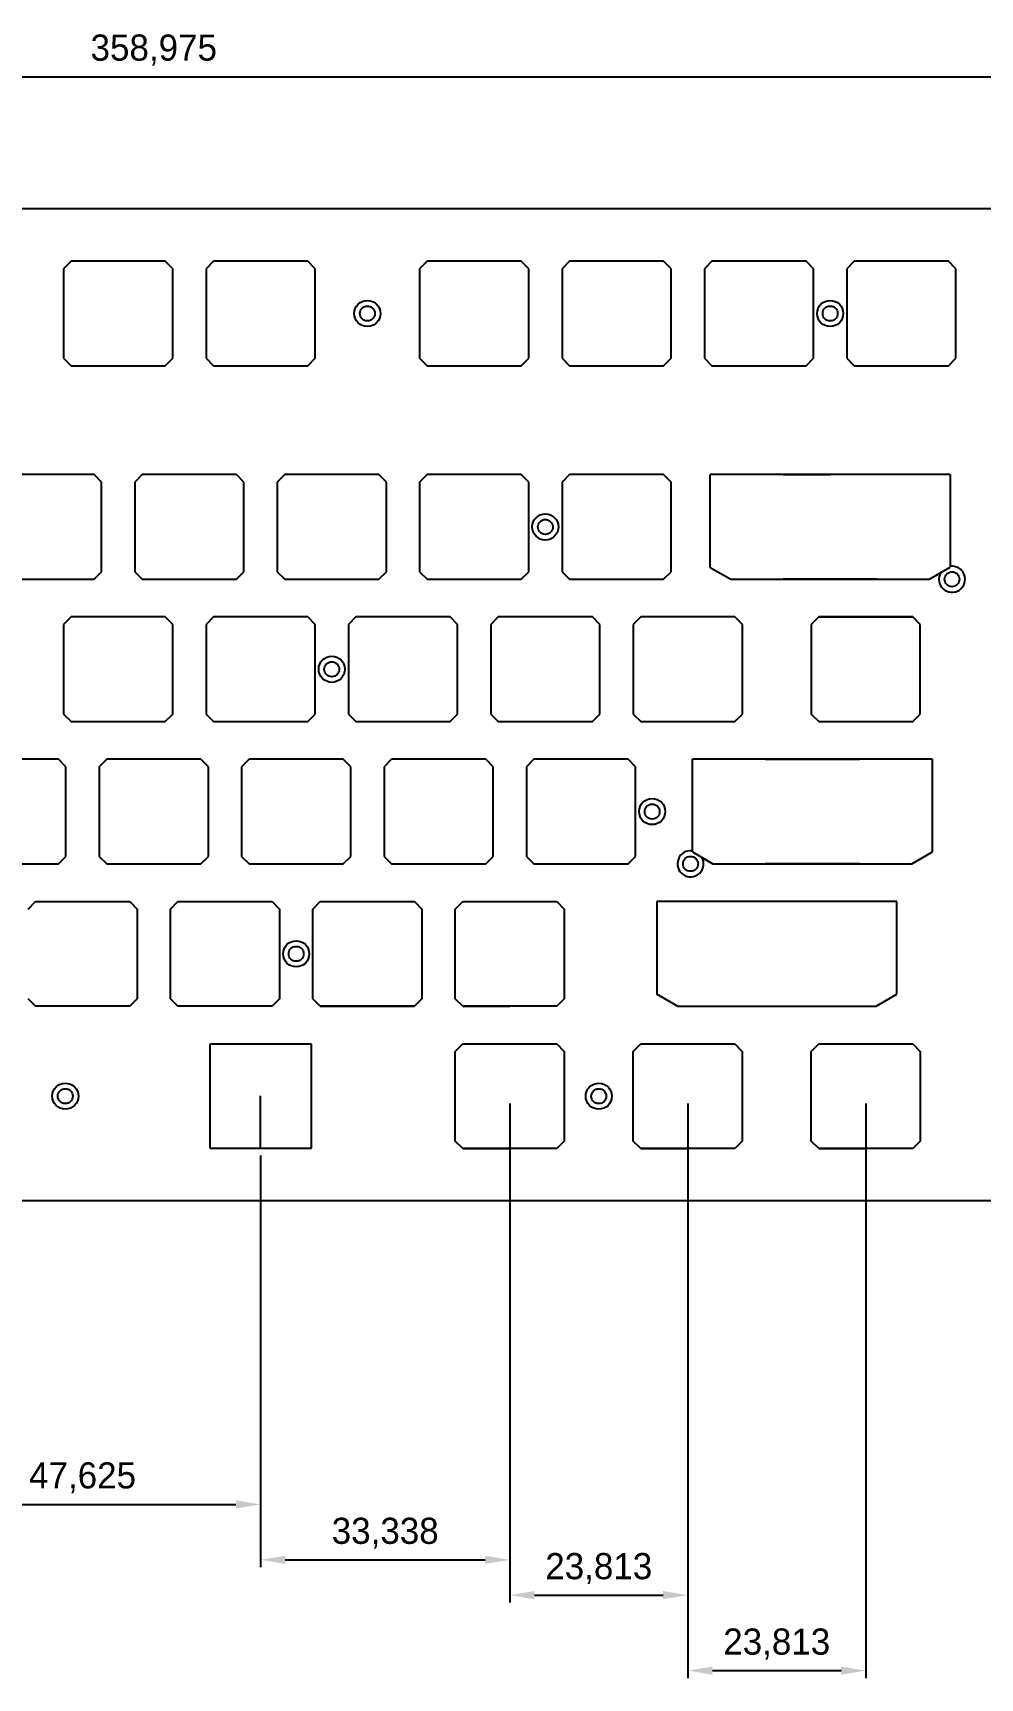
# Model space of a CAD drawing. Header units: millimetres. Extents: x -77 to 404, y -29 to 191.
# Drawn here: x 179.1 to 305.8, y -29.4 to 190.9 of the extents above; entities that cross this region are included whole.
import ezdxf

# ---------------------------------------------------------------- set-up
doc = ezdxf.new("R2010")
doc.units = ezdxf.units.MM
doc.header["$PDSIZE"] = -1
doc.dimstyles.new('ISO-25', dxfattribs={"dimtxt": 2.5, "dimasz": 2.5, "dimexe": 1.25, "dimexo": 0.625, "dimtad": 1, "dimtxsty": 'Standard', "dimcen": 2.5, "dimadec": 0, "dimazin": 0, "dimtfac": 1, "dimtmove": 0, "dimatfit": 3, "dimfxl": 1, "dimarcsym": 0})

# ---------------------------------------------------------------- blocks, each defined once
blk = doc.blocks.new('*D7')
at = {"color": 0, "lineweight": -2, "transparency": 16777216}
for p, q in [((242.87, 47.55), (242.87, -19.25)), ((266.69, 47.55), (266.69, -19.25)), ((246.18, -18.25), (263.39, -18.25))]:
    blk.add_line(p, q, dxfattribs=at)
at = {"color": 0, "transparency": 16777216}
for points in [[(246.18, -17.7), (246.18, -18.8), (242.87, -18.25)], [(263.39, -17.7), (263.39, -18.8), (266.69, -18.25)]]:
    blk.add_solid(points, dxfattribs=at)
at = {"layer": 'Defpoints', "color": 0, "transparency": 16777216}
for p in [(242.87, 48.55), (266.69, 48.55), (266.69, -18.25)]:
    blk.add_point(p, dxfattribs=at)
at = {"color": 0, "transparency": 16777216, "insert": (254.78, -14.69), "char_height": 3.5, "attachment_point": 5}
blk.add_mtext('23,813', dxfattribs=at)
blk = doc.blocks.new('*D8')
at = {"color": 0, "lineweight": -2, "transparency": 16777216}
for p, q in [((266.69, 47.55), (266.69, -29.35)), ((290.5, 47.55), (290.5, -29.35)), ((269.99, -28.35), (287.2, -28.35))]:
    blk.add_line(p, q, dxfattribs=at)
at = {"color": 0, "transparency": 16777216}
for points in [[(269.99, -27.8), (269.99, -28.9), (266.69, -28.35)], [(287.2, -27.8), (287.2, -28.9), (290.5, -28.35)]]:
    blk.add_solid(points, dxfattribs=at)
at = {"layer": 'Defpoints', "color": 0, "transparency": 16777216}
for p in [(266.69, 48.55), (290.5, 48.55), (290.5, -28.35)]:
    blk.add_point(p, dxfattribs=at)
at = {"color": 0, "transparency": 16777216, "insert": (278.59, -24.79), "char_height": 3.5, "attachment_point": 5}
blk.add_mtext('23,813', dxfattribs=at)
blk = doc.blocks.new('*D10')
at = {"color": 0, "lineweight": -2, "transparency": 16777216}
for p, q in [((15.76, 168.32), (15.76, 186.02)), ((19.06, 185.02), (371.44, 185.02)), ((374.74, 168.32), (374.74, 186.02))]:
    blk.add_line(p, q, dxfattribs=at)
at = {"color": 0, "transparency": 16777216}
for points in [[(19.06, 185.57), (19.06, 184.47), (15.76, 185.02)], [(371.44, 185.57), (371.44, 184.47), (374.74, 185.02)]]:
    blk.add_solid(points, dxfattribs=at)
at = {"layer": 'Defpoints', "color": 0, "transparency": 16777216}
for p in [(374.74, 185.02), (15.76, 167.32), (374.74, 167.32)]:
    blk.add_point(p, dxfattribs=at)
at = {"color": 0, "transparency": 16777216, "insert": (195.25, 188.59), "char_height": 3.5, "attachment_point": 5}
blk.add_mtext('358,975', dxfattribs=at)
blk = doc.blocks.new('*D21')
at = {"color": 0, "lineweight": -2, "transparency": 16777216}
for p, q in [((161.91, 40.55), (161.91, -7.1)), ((209.54, 40.6), (209.54, -7.1)), ((165.21, -6.1), (206.24, -6.1))]:
    blk.add_line(p, q, dxfattribs=at)
at = {"color": 0, "transparency": 16777216}
for points in [[(165.21, -5.55), (165.21, -6.65), (161.91, -6.1)], [(206.24, -5.55), (206.24, -6.65), (209.54, -6.1)]]:
    blk.add_solid(points, dxfattribs=at)
at = {"layer": 'Defpoints', "color": 0, "transparency": 16777216}
for p in [(161.91, 41.55), (209.54, 41.6), (209.54, -6.1)]:
    blk.add_point(p, dxfattribs=at)
at = {"color": 0, "transparency": 16777216, "insert": (185.72, -2.54), "char_height": 3.5, "attachment_point": 5}
blk.add_mtext('47,625', dxfattribs=at)
blk = doc.blocks.new('*D22')
at = {"color": 0, "lineweight": -2, "transparency": 16777216}
for p, q in [((209.54, 40.6), (209.54, -14.52)), ((242.87, 40.55), (242.87, -14.52)), ((212.84, -13.52), (239.57, -13.52))]:
    blk.add_line(p, q, dxfattribs=at)
at = {"color": 0, "transparency": 16777216}
for points in [[(212.84, -12.97), (212.84, -14.07), (209.54, -13.52)], [(239.57, -12.97), (239.57, -14.07), (242.87, -13.52)]]:
    blk.add_solid(points, dxfattribs=at)
at = {"layer": 'Defpoints', "color": 0, "transparency": 16777216}
for p in [(209.54, 41.6), (242.87, 41.55), (242.87, -13.52)]:
    blk.add_point(p, dxfattribs=at)
at = {"color": 0, "transparency": 16777216, "insert": (226.21, -9.96), "char_height": 3.5, "attachment_point": 5}
blk.add_mtext('33,338', dxfattribs=at)

msp = doc.modelspace()

# ---------------------------------------------------------------- linework, layer by layer
for p, q in [((372.7374, 167.3203), (17.7624, 167.3203)), ((372.7374, 167.3203), (17.7624, 167.3203)), ((372.7374, 167.3203), (17.7624, 167.3203)), ((203.2374, 146.3203), (209.5374, 146.3203)), ((203.2374, 146.3203), (209.5374, 146.3203)), ((231.8124, 146.3203), (238.1124, 146.3203)), ((231.8124, 146.3203), (238.1124, 146.3203)), ((288.9624, 146.3203), (295.2624, 146.3203)), ((288.9624, 146.3203), (295.2624, 146.3203)), ((279.4374, 131.7453), (285.7374, 131.7453)), ((279.4374, 131.7453), (285.7374, 131.7453)), ((279.4374, 131.7453), (285.7374, 131.7453)), ((279.4374, 131.7453), (285.7374, 131.7453)), ((212.7624, 117.7453), (219.0624, 117.7453)), ((212.7624, 117.7453), (219.0624, 117.7453)), ((250.8624, 117.7453), (257.1624, 117.7453)), ((250.8624, 117.7453), (257.1624, 117.7453)), ((292.0374, 117.7512), (279.4374, 117.7512)), ((279.4374, 117.7512), (285.7374, 117.7512)), ((292.0374, 117.7512), (279.4374, 117.7512)), ((279.4374, 117.7512), (285.7374, 117.7512)), ((292.0374, 117.7512), (279.4374, 117.7512)), ((279.4374, 117.7512), (285.7374, 117.7512)), ((292.0374, 117.7512), (279.4374, 117.7512)), ((279.4374, 117.7512), (285.7374, 117.7512)), ((184.1874, 98.6953), (190.4874, 98.6953)), ((184.1874, 98.6953), (190.4874, 98.6953)), ((241.3374, 98.6953), (247.6374, 98.6953)), ((241.3374, 98.6953), (247.6374, 98.6953)), ((260.3874, 98.6953), (266.6874, 98.6953)), ((260.3874, 98.6953), (266.6874, 98.6953)), ((277.0561, 93.6453), (283.3561, 93.6453)), ((277.0561, 93.6453), (283.3561, 93.6453)), ((283.3561, 93.6453), (289.6561, 93.6453)), ((283.3561, 93.6453), (289.6561, 93.6453)), ((246.0999, 79.6453), (252.3999, 79.6453)), ((246.0999, 79.6453), (252.3999, 79.6453)), ((289.6561, 79.6512), (277.0561, 79.6512)), ((277.0561, 79.6512), (283.3561, 79.6512)), ((289.6561, 79.6512), (277.0561, 79.6512)), ((277.0561, 79.6512), (283.3561, 79.6512)), ((178.4278, 73.5983), (179.4249, 74.5953)), ((178.4278, 73.5983), (179.4249, 74.5953)), ((178.4278, 73.5983), (179.4249, 74.5953)), ((179.4249, 74.5953), (192.0249, 74.5953)), ((179.4249, 74.5953), (192.0249, 74.5953)), ((179.4249, 74.5953), (192.0249, 74.5953)), ((192.0249, 74.5953), (193.0219, 73.5983)), ((192.0249, 74.5953), (193.0219, 73.5983)), ((192.0249, 74.5953), (193.0219, 73.5983)), ((193.0219, 73.5983), (193.0219, 61.5983)), ((193.0219, 73.5983), (193.0219, 61.5983)), ((193.0219, 73.5983), (193.0219, 61.5983)), ((197.4778, 73.5983), (198.4749, 74.5953)), ((197.4778, 73.5983), (198.4749, 74.5953)), ((197.4778, 73.5983), (198.4749, 74.5953)), ((197.4778, 61.5983), (197.4778, 73.5983)), ((197.4778, 61.5983), (197.4778, 73.5983)), ((197.4778, 61.5983), (197.4778, 73.5983)), ((198.4749, 74.5953), (211.0749, 74.5953)), ((198.4749, 74.5953), (211.0749, 74.5953)), ((198.4749, 74.5953), (211.0749, 74.5953)), ((211.0749, 74.5953), (212.0719, 73.5983)), ((211.0749, 74.5953), (212.0719, 73.5983)), ((211.0749, 74.5953), (212.0719, 73.5983)), ((212.0719, 73.5983), (212.0719, 61.5983)), ((212.0719, 73.5983), (212.0719, 61.5983)), ((212.0719, 73.5983), (212.0719, 61.5983)), ((216.5278, 73.5983), (217.5249, 74.5953)), ((216.5278, 73.5983), (217.5249, 74.5953)), ((216.5278, 73.5983), (217.5249, 74.5953)), ((216.5278, 61.5983), (216.5278, 73.5983)), ((216.5278, 61.5983), (216.5278, 73.5983)), ((216.5278, 61.5983), (216.5278, 73.5983)), ((217.5249, 74.5953), (230.1249, 74.5953)), ((217.5249, 74.5953), (230.1249, 74.5953)), ((217.5249, 74.5953), (230.1249, 74.5953)), ((230.1249, 74.5953), (231.1219, 73.5983)), ((230.1249, 74.5953), (231.1219, 73.5983)), ((230.1249, 74.5953), (231.1219, 73.5983)), ((231.1219, 73.5983), (231.1219, 61.5983)), ((231.1219, 73.5983), (231.1219, 61.5983)), ((231.1219, 73.5983), (231.1219, 61.5983)), ((235.5778, 73.5983), (236.5749, 74.5953)), ((235.5778, 73.5983), (236.5749, 74.5953)), ((235.5778, 73.5983), (236.5749, 74.5953)), ((235.5778, 61.5983), (235.5778, 73.5983)), ((235.5778, 61.5983), (235.5778, 73.5983)), ((235.5778, 61.5983), (235.5778, 73.5983)), ((236.5749, 74.5953), (249.1749, 74.5953)), ((236.5749, 74.5953), (249.1749, 74.5953)), ((236.5749, 74.5953), (249.1749, 74.5953)), ((249.1749, 74.5953), (250.1719, 73.5983)), ((249.1749, 74.5953), (250.1719, 73.5983)), ((249.1749, 74.5953), (250.1719, 73.5983)), ((250.1719, 73.5983), (250.1719, 61.5983)), ((250.1719, 73.5983), (250.1719, 61.5983)), ((250.1719, 73.5983), (250.1719, 61.5983)), ((179.4249, 60.6012), (178.4278, 61.5983)), ((179.4249, 60.6012), (178.4278, 61.5983)), ((179.4249, 60.6012), (178.4278, 61.5983)), ((185.7249, 60.6012), (179.4249, 60.6012)), ((185.7249, 60.6012), (179.4249, 60.6012)), ((192.0249, 60.6012), (179.4249, 60.6012)), ((192.0249, 60.6012), (185.7249, 60.6012)), ((192.0249, 60.6012), (185.7249, 60.6012)), ((193.0219, 61.5983), (192.0249, 60.6012)), ((193.0219, 61.5983), (192.0249, 60.6012)), ((193.0219, 61.5983), (192.0249, 60.6012)), ((198.4749, 60.6012), (197.4778, 61.5983)), ((198.4749, 60.6012), (197.4778, 61.5983)), ((198.4749, 60.6012), (197.4778, 61.5983)), ((204.7749, 60.6012), (198.4749, 60.6012)), ((204.7749, 60.6012), (198.4749, 60.6012)), ((211.0749, 60.6012), (198.4749, 60.6012)), ((211.0749, 60.6012), (204.7749, 60.6012)), ((211.0749, 60.6012), (204.7749, 60.6012)), ((212.0719, 61.5983), (211.0749, 60.6012)), ((212.0719, 61.5983), (211.0749, 60.6012)), ((212.0719, 61.5983), (211.0749, 60.6012)), ((217.5249, 60.6012), (216.5278, 61.5983)), ((217.5249, 60.6012), (216.5278, 61.5983)), ((217.5249, 60.6012), (216.5278, 61.5983)), ((223.8249, 60.6012), (217.5249, 60.6012)), ((223.8249, 60.6012), (217.5249, 60.6012)), ((230.1249, 60.6012), (223.8249, 60.6012)), ((230.1249, 60.6012), (223.8249, 60.6012)), ((231.1219, 61.5983), (230.1249, 60.6012)), ((231.1219, 61.5983), (230.1249, 60.6012)), ((231.1219, 61.5983), (230.1249, 60.6012)), ((236.5749, 60.6012), (235.5778, 61.5983)), ((236.5749, 60.6012), (235.5778, 61.5983)), ((236.5749, 60.6012), (235.5778, 61.5983)), ((242.8749, 60.6012), (236.5749, 60.6012)), ((242.8749, 60.6012), (236.5749, 60.6012)), ((249.1749, 60.6012), (236.5749, 60.6012)), ((249.1749, 60.6012), (242.8749, 60.6012)), ((249.1749, 60.6012), (242.8749, 60.6012)), ((250.1719, 61.5983), (249.1749, 60.6012)), ((250.1719, 61.5983), (249.1749, 60.6012)), ((250.1719, 61.5983), (249.1749, 60.6012)), ((235.5778, 54.5423), (236.5749, 55.5393)), ((236.5749, 55.5393), (249.1749, 55.5393)), ((249.1749, 55.5393), (250.1719, 54.5423)), ((259.3903, 54.5423), (260.3874, 55.5393)), ((260.3874, 55.5393), (272.9874, 55.5393)), ((272.9874, 55.5393), (273.9844, 54.5423)), ((283.2028, 54.5423), (284.1999, 55.5393)), ((284.1999, 55.5393), (296.7999, 55.5393)), ((296.7999, 55.5393), (297.7969, 54.5423)), ((235.5778, 42.5423), (235.5778, 54.5423)), ((250.1719, 54.5423), (250.1719, 42.5423)), ((259.3903, 42.5423), (259.3903, 54.5423)), ((273.9844, 54.5423), (273.9844, 42.5423)), ((283.2028, 42.5423), (283.2028, 54.5423)), ((297.7969, 54.5423), (297.7969, 42.5423)), ((236.5749, 41.5453), (235.5778, 42.5423)), ((250.1719, 42.5423), (249.1749, 41.5453)), ((260.3874, 41.5453), (259.3903, 42.5423)), ((273.9844, 42.5423), (272.9874, 41.5453)), ((284.1999, 41.5453), (283.2028, 42.5423)), ((297.7969, 42.5423), (296.7999, 41.5453)), ((242.8749, 41.5453), (236.5749, 41.5453)), ((249.1749, 41.5453), (242.8749, 41.5453)), ((266.6874, 41.5453), (260.3874, 41.5453)), ((272.9874, 41.5453), (266.6874, 41.5453)), ((290.4999, 41.5453), (284.1999, 41.5453)), ((296.7999, 41.5453), (290.4999, 41.5453)), ((354.8207, 34.5453), (35.679, 34.5453)), ((354.8207, 34.5453), (35.679, 34.5453)), ((354.8207, 34.5453), (35.679, 34.5453))]:
    msp.add_line(p, q)
at = {"color": 7, "linetype": 'Continuous'}
for p, q in [((184.1874, 160.3203), (183.1874, 159.3203)), ((184.1874, 160.3203), (183.1874, 159.3203)), ((184.1874, 160.3203), (183.1874, 159.3203)), ((183.1874, 159.3203), (183.1874, 147.3203)), ((183.1874, 159.3203), (183.1874, 147.3203)), ((183.1874, 159.3203), (183.1874, 147.3203)), ((196.7874, 160.3203), (184.1874, 160.3203)), ((196.7874, 160.3203), (184.1874, 160.3203)), ((196.7874, 160.3203), (184.1874, 160.3203)), ((197.7874, 159.3203), (196.7874, 160.3203)), ((197.7874, 159.3203), (196.7874, 160.3203)), ((197.7874, 159.3203), (196.7874, 160.3203)), ((197.7874, 147.3203), (197.7874, 159.3203)), ((197.7874, 147.3203), (197.7874, 159.3203)), ((197.7874, 147.3203), (197.7874, 159.3203)), ((203.2374, 160.3203), (202.2374, 159.3203)), ((203.2374, 160.3203), (202.2374, 159.3203)), ((203.2374, 160.3203), (202.2374, 159.3203)), ((202.2374, 159.3203), (202.2374, 147.3203)), ((202.2374, 159.3203), (202.2374, 147.3203)), ((202.2374, 159.3203), (202.2374, 147.3203)), ((215.8374, 160.3203), (203.2374, 160.3203)), ((215.8374, 160.3203), (203.2374, 160.3203)), ((215.8374, 160.3203), (203.2374, 160.3203)), ((216.8374, 159.3203), (215.8374, 160.3203)), ((216.8374, 159.3203), (215.8374, 160.3203)), ((216.8374, 159.3203), (215.8374, 160.3203)), ((216.8374, 147.3203), (216.8374, 159.3203)), ((216.8374, 147.3203), (216.8374, 159.3203)), ((216.8374, 147.3203), (216.8374, 159.3203)), ((231.8124, 160.3203), (230.8124, 159.3203)), ((231.8124, 160.3203), (230.8124, 159.3203)), ((231.8124, 160.3203), (230.8124, 159.3203)), ((230.8124, 159.3203), (230.8124, 147.3203)), ((230.8124, 159.3203), (230.8124, 147.3203)), ((230.8124, 159.3203), (230.8124, 147.3203)), ((244.4124, 160.3203), (231.8124, 160.3203)), ((244.4124, 160.3203), (231.8124, 160.3203)), ((244.4124, 160.3203), (231.8124, 160.3203)), ((245.4124, 159.3203), (244.4124, 160.3203)), ((245.4124, 159.3203), (244.4124, 160.3203)), ((245.4124, 159.3203), (244.4124, 160.3203)), ((245.4124, 147.3203), (245.4124, 159.3203)), ((245.4124, 147.3203), (245.4124, 159.3203)), ((245.4124, 147.3203), (245.4124, 159.3203)), ((250.8624, 160.3203), (249.8624, 159.3203)), ((250.8624, 160.3203), (249.8624, 159.3203)), ((250.8624, 160.3203), (249.8624, 159.3203)), ((249.8624, 159.3203), (249.8624, 147.3203)), ((249.8624, 159.3203), (249.8624, 147.3203)), ((249.8624, 159.3203), (249.8624, 147.3203)), ((263.4624, 160.3203), (250.8624, 160.3203)), ((263.4624, 160.3203), (250.8624, 160.3203)), ((263.4624, 160.3203), (250.8624, 160.3203)), ((264.4624, 159.3203), (263.4624, 160.3203)), ((264.4624, 159.3203), (263.4624, 160.3203)), ((264.4624, 159.3203), (263.4624, 160.3203)), ((264.4624, 147.3203), (264.4624, 159.3203)), ((264.4624, 147.3203), (264.4624, 159.3203)), ((264.4624, 147.3203), (264.4624, 159.3203)), ((269.9124, 160.3203), (268.9124, 159.3203)), ((269.9124, 160.3203), (268.9124, 159.3203)), ((269.9124, 160.3203), (268.9124, 159.3203)), ((268.9124, 159.3203), (268.9124, 147.3203)), ((268.9124, 159.3203), (268.9124, 147.3203)), ((268.9124, 159.3203), (268.9124, 147.3203)), ((282.5124, 160.3203), (269.9124, 160.3203)), ((282.5124, 160.3203), (269.9124, 160.3203)), ((282.5124, 160.3203), (269.9124, 160.3203)), ((283.5124, 159.3203), (282.5124, 160.3203)), ((283.5124, 159.3203), (282.5124, 160.3203)), ((283.5124, 159.3203), (282.5124, 160.3203)), ((283.5124, 147.3203), (283.5124, 159.3203)), ((283.5124, 147.3203), (283.5124, 159.3203)), ((283.5124, 147.3203), (283.5124, 159.3203)), ((288.9624, 160.3203), (287.9624, 159.3203)), ((288.9624, 160.3203), (287.9624, 159.3203)), ((288.9624, 160.3203), (287.9624, 159.3203)), ((287.9624, 159.3203), (287.9624, 147.3203)), ((287.9624, 159.3203), (287.9624, 147.3203)), ((287.9624, 159.3203), (287.9624, 147.3203)), ((301.5624, 160.3203), (288.9624, 160.3203)), ((301.5624, 160.3203), (288.9624, 160.3203)), ((301.5624, 160.3203), (288.9624, 160.3203)), ((302.5624, 159.3203), (301.5624, 160.3203)), ((302.5624, 159.3203), (301.5624, 160.3203)), ((302.5624, 159.3203), (301.5624, 160.3203)), ((302.5624, 147.3203), (302.5624, 159.3203)), ((302.5624, 147.3203), (302.5624, 159.3203)), ((302.5624, 147.3203), (302.5624, 159.3203)), ((183.1874, 147.3203), (184.1874, 146.3203)), ((183.1874, 147.3203), (184.1874, 146.3203)), ((183.1874, 147.3203), (184.1874, 146.3203)), ((184.1874, 146.3203), (196.7874, 146.3203)), ((184.1874, 146.3203), (196.7874, 146.3203)), ((184.1874, 146.3203), (196.7874, 146.3203)), ((196.7874, 146.3203), (197.7874, 147.3203)), ((196.7874, 146.3203), (197.7874, 147.3203)), ((196.7874, 146.3203), (197.7874, 147.3203)), ((202.2374, 147.3203), (203.2374, 146.3203)), ((202.2374, 147.3203), (203.2374, 146.3203)), ((202.2374, 147.3203), (203.2374, 146.3203)), ((203.2374, 146.3203), (215.8374, 146.3203)), ((203.2374, 146.3203), (215.8374, 146.3203)), ((203.2374, 146.3203), (215.8374, 146.3203)), ((215.8374, 146.3203), (216.8374, 147.3203)), ((215.8374, 146.3203), (216.8374, 147.3203)), ((215.8374, 146.3203), (216.8374, 147.3203)), ((230.8124, 147.3203), (231.8124, 146.3203)), ((230.8124, 147.3203), (231.8124, 146.3203)), ((230.8124, 147.3203), (231.8124, 146.3203)), ((231.8124, 146.3203), (244.4124, 146.3203)), ((231.8124, 146.3203), (244.4124, 146.3203)), ((231.8124, 146.3203), (244.4124, 146.3203)), ((244.4124, 146.3203), (245.4124, 147.3203)), ((244.4124, 146.3203), (245.4124, 147.3203)), ((244.4124, 146.3203), (245.4124, 147.3203)), ((249.8624, 147.3203), (250.8624, 146.3203)), ((249.8624, 147.3203), (250.8624, 146.3203)), ((249.8624, 147.3203), (250.8624, 146.3203)), ((250.8624, 146.3203), (263.4624, 146.3203)), ((250.8624, 146.3203), (263.4624, 146.3203)), ((250.8624, 146.3203), (263.4624, 146.3203)), ((263.4624, 146.3203), (264.4624, 147.3203)), ((263.4624, 146.3203), (264.4624, 147.3203)), ((263.4624, 146.3203), (264.4624, 147.3203)), ((268.9124, 147.3203), (269.9124, 146.3203)), ((268.9124, 147.3203), (269.9124, 146.3203)), ((268.9124, 147.3203), (269.9124, 146.3203)), ((269.9124, 146.3203), (282.5124, 146.3203)), ((269.9124, 146.3203), (282.5124, 146.3203)), ((269.9124, 146.3203), (282.5124, 146.3203)), ((282.5124, 146.3203), (283.5124, 147.3203)), ((282.5124, 146.3203), (283.5124, 147.3203)), ((282.5124, 146.3203), (283.5124, 147.3203)), ((287.9624, 147.3203), (288.9624, 146.3203)), ((287.9624, 147.3203), (288.9624, 146.3203)), ((287.9624, 147.3203), (288.9624, 146.3203)), ((288.9624, 146.3203), (301.5624, 146.3203)), ((288.9624, 146.3203), (301.5624, 146.3203)), ((288.9624, 146.3203), (301.5624, 146.3203)), ((301.5624, 146.3203), (302.5624, 147.3203)), ((301.5624, 146.3203), (302.5624, 147.3203)), ((301.5624, 146.3203), (302.5624, 147.3203)), ((187.2624, 131.7453), (174.6624, 131.7453)), ((187.2624, 131.7453), (174.6624, 131.7453)), ((187.2624, 131.7453), (174.6624, 131.7453)), ((188.2624, 130.7453), (187.2624, 131.7453)), ((188.2624, 130.7453), (187.2624, 131.7453)), ((188.2624, 130.7453), (187.2624, 131.7453)), ((188.2624, 118.7453), (188.2624, 130.7453)), ((188.2624, 118.7453), (188.2624, 130.7453)), ((188.2624, 118.7453), (188.2624, 130.7453)), ((193.7124, 131.7453), (192.7124, 130.7453)), ((193.7124, 131.7453), (192.7124, 130.7453)), ((193.7124, 131.7453), (192.7124, 130.7453)), ((192.7124, 130.7453), (192.7124, 118.7453)), ((192.7124, 130.7453), (192.7124, 118.7453)), ((192.7124, 130.7453), (192.7124, 118.7453)), ((206.3124, 131.7453), (193.7124, 131.7453)), ((206.3124, 131.7453), (193.7124, 131.7453)), ((206.3124, 131.7453), (193.7124, 131.7453)), ((207.3124, 130.7453), (206.3124, 131.7453)), ((207.3124, 130.7453), (206.3124, 131.7453)), ((207.3124, 130.7453), (206.3124, 131.7453)), ((207.3124, 118.7453), (207.3124, 130.7453)), ((207.3124, 118.7453), (207.3124, 130.7453)), ((207.3124, 118.7453), (207.3124, 130.7453)), ((212.7624, 131.7453), (211.7624, 130.7453)), ((212.7624, 131.7453), (211.7624, 130.7453)), ((212.7624, 131.7453), (211.7624, 130.7453)), ((211.7624, 130.7453), (211.7624, 118.7453)), ((211.7624, 130.7453), (211.7624, 118.7453)), ((211.7624, 130.7453), (211.7624, 118.7453)), ((225.3624, 131.7453), (212.7624, 131.7453)), ((225.3624, 131.7453), (212.7624, 131.7453)), ((225.3624, 131.7453), (212.7624, 131.7453)), ((226.3624, 130.7453), (225.3624, 131.7453)), ((226.3624, 130.7453), (225.3624, 131.7453)), ((226.3624, 130.7453), (225.3624, 131.7453)), ((226.3624, 118.7453), (226.3624, 130.7453)), ((226.3624, 118.7453), (226.3624, 130.7453)), ((226.3624, 118.7453), (226.3624, 130.7453)), ((231.8124, 131.7453), (230.8124, 130.7453)), ((231.8124, 131.7453), (230.8124, 130.7453)), ((231.8124, 131.7453), (230.8124, 130.7453)), ((230.8124, 130.7453), (230.8124, 118.7453)), ((230.8124, 130.7453), (230.8124, 118.7453)), ((230.8124, 130.7453), (230.8124, 118.7453)), ((244.4124, 131.7453), (231.8124, 131.7453)), ((244.4124, 131.7453), (231.8124, 131.7453)), ((244.4124, 131.7453), (231.8124, 131.7453)), ((245.4124, 130.7453), (244.4124, 131.7453)), ((245.4124, 130.7453), (244.4124, 131.7453)), ((245.4124, 130.7453), (244.4124, 131.7453)), ((245.4124, 118.7453), (245.4124, 130.7453)), ((245.4124, 118.7453), (245.4124, 130.7453)), ((245.4124, 118.7453), (245.4124, 130.7453)), ((250.8624, 131.7453), (249.8624, 130.7453)), ((250.8624, 131.7453), (249.8624, 130.7453)), ((250.8624, 131.7453), (249.8624, 130.7453)), ((249.8624, 130.7453), (249.8624, 118.7453)), ((249.8624, 130.7453), (249.8624, 118.7453)), ((249.8624, 130.7453), (249.8624, 118.7453)), ((263.4624, 131.7453), (250.8624, 131.7453)), ((263.4624, 131.7453), (250.8624, 131.7453)), ((263.4624, 131.7453), (250.8624, 131.7453)), ((264.4624, 130.7453), (263.4624, 131.7453)), ((264.4624, 130.7453), (263.4624, 131.7453)), ((264.4624, 130.7453), (263.4624, 131.7453)), ((264.4624, 118.7453), (264.4624, 130.7453)), ((264.4624, 118.7453), (264.4624, 130.7453)), ((264.4624, 118.7453), (264.4624, 130.7453)), ((174.6624, 117.7453), (187.2624, 117.7453)), ((174.6624, 117.7453), (187.2624, 117.7453)), ((174.6624, 117.7453), (187.2624, 117.7453)), ((187.2624, 117.7453), (188.2624, 118.7453)), ((187.2624, 117.7453), (188.2624, 118.7453)), ((187.2624, 117.7453), (188.2624, 118.7453)), ((192.7124, 118.7453), (193.7124, 117.7453)), ((192.7124, 118.7453), (193.7124, 117.7453)), ((192.7124, 118.7453), (193.7124, 117.7453)), ((193.7124, 117.7453), (206.3124, 117.7453)), ((193.7124, 117.7453), (206.3124, 117.7453)), ((193.7124, 117.7453), (206.3124, 117.7453)), ((206.3124, 117.7453), (207.3124, 118.7453)), ((206.3124, 117.7453), (207.3124, 118.7453)), ((206.3124, 117.7453), (207.3124, 118.7453)), ((211.7624, 118.7453), (212.7624, 117.7453)), ((211.7624, 118.7453), (212.7624, 117.7453)), ((211.7624, 118.7453), (212.7624, 117.7453)), ((212.7624, 117.7453), (225.3624, 117.7453)), ((212.7624, 117.7453), (225.3624, 117.7453)), ((212.7624, 117.7453), (225.3624, 117.7453)), ((225.3624, 117.7453), (226.3624, 118.7453)), ((225.3624, 117.7453), (226.3624, 118.7453)), ((225.3624, 117.7453), (226.3624, 118.7453)), ((230.8124, 118.7453), (231.8124, 117.7453)), ((230.8124, 118.7453), (231.8124, 117.7453)), ((230.8124, 118.7453), (231.8124, 117.7453)), ((231.8124, 117.7453), (244.4124, 117.7453)), ((231.8124, 117.7453), (244.4124, 117.7453)), ((231.8124, 117.7453), (244.4124, 117.7453)), ((244.4124, 117.7453), (245.4124, 118.7453)), ((244.4124, 117.7453), (245.4124, 118.7453)), ((244.4124, 117.7453), (245.4124, 118.7453)), ((249.8624, 118.7453), (250.8624, 117.7453)), ((249.8624, 118.7453), (250.8624, 117.7453)), ((249.8624, 118.7453), (250.8624, 117.7453)), ((250.8624, 117.7453), (263.4624, 117.7453)), ((250.8624, 117.7453), (263.4624, 117.7453)), ((250.8624, 117.7453), (263.4624, 117.7453)), ((263.4624, 117.7453), (264.4624, 118.7453)), ((263.4624, 117.7453), (264.4624, 118.7453)), ((263.4624, 117.7453), (264.4624, 118.7453)), ((272.4374, 117.7453), (299.0374, 117.7453)), ((184.1874, 112.6953), (183.1874, 111.6953)), ((184.1874, 112.6953), (183.1874, 111.6953)), ((184.1874, 112.6953), (183.1874, 111.6953)), ((196.7874, 112.6953), (184.1874, 112.6953)), ((196.7874, 112.6953), (184.1874, 112.6953)), ((196.7874, 112.6953), (184.1874, 112.6953)), ((197.7874, 111.6953), (196.7874, 112.6953)), ((197.7874, 111.6953), (196.7874, 112.6953)), ((197.7874, 111.6953), (196.7874, 112.6953)), ((203.2374, 112.6953), (202.2374, 111.6953)), ((203.2374, 112.6953), (202.2374, 111.6953)), ((203.2374, 112.6953), (202.2374, 111.6953)), ((215.8374, 112.6953), (203.2374, 112.6953)), ((215.8374, 112.6953), (203.2374, 112.6953)), ((215.8374, 112.6953), (203.2374, 112.6953)), ((216.8374, 111.6953), (215.8374, 112.6953)), ((216.8374, 111.6953), (215.8374, 112.6953)), ((216.8374, 111.6953), (215.8374, 112.6953)), ((222.2874, 112.6953), (221.2874, 111.6953)), ((222.2874, 112.6953), (221.2874, 111.6953)), ((222.2874, 112.6953), (221.2874, 111.6953)), ((234.8874, 112.6953), (222.2874, 112.6953)), ((234.8874, 112.6953), (222.2874, 112.6953)), ((234.8874, 112.6953), (222.2874, 112.6953)), ((235.8874, 111.6953), (234.8874, 112.6953)), ((235.8874, 111.6953), (234.8874, 112.6953)), ((235.8874, 111.6953), (234.8874, 112.6953)), ((241.3374, 112.6953), (240.3374, 111.6953)), ((241.3374, 112.6953), (240.3374, 111.6953)), ((241.3374, 112.6953), (240.3374, 111.6953)), ((253.9374, 112.6953), (241.3374, 112.6953)), ((253.9374, 112.6953), (241.3374, 112.6953)), ((253.9374, 112.6953), (241.3374, 112.6953)), ((254.9374, 111.6953), (253.9374, 112.6953)), ((254.9374, 111.6953), (253.9374, 112.6953)), ((254.9374, 111.6953), (253.9374, 112.6953)), ((260.3874, 112.6953), (259.3874, 111.6953)), ((260.3874, 112.6953), (259.3874, 111.6953)), ((260.3874, 112.6953), (259.3874, 111.6953)), ((272.9874, 112.6953), (260.3874, 112.6953)), ((272.9874, 112.6953), (260.3874, 112.6953)), ((272.9874, 112.6953), (260.3874, 112.6953)), ((273.9874, 111.6953), (272.9874, 112.6953)), ((273.9874, 111.6953), (272.9874, 112.6953)), ((273.9874, 111.6953), (272.9874, 112.6953)), ((284.1999, 112.6953), (283.1999, 111.6953)), ((284.1999, 112.6953), (283.1999, 111.6953)), ((284.1999, 112.6953), (283.1999, 111.6953)), ((296.7999, 112.6953), (284.1999, 112.6953)), ((296.7999, 112.6953), (284.1999, 112.6953)), ((297.7999, 111.6953), (296.7999, 112.6953)), ((297.7999, 111.6953), (296.7999, 112.6953)), ((297.7999, 111.6953), (296.7999, 112.6953)), ((183.1874, 111.6953), (183.1874, 99.6953)), ((183.1874, 111.6953), (183.1874, 99.6953)), ((183.1874, 111.6953), (183.1874, 99.6953)), ((197.7874, 99.6953), (197.7874, 111.6953)), ((197.7874, 99.6953), (197.7874, 111.6953)), ((197.7874, 99.6953), (197.7874, 111.6953)), ((202.2374, 111.6953), (202.2374, 99.6953)), ((202.2374, 111.6953), (202.2374, 99.6953)), ((202.2374, 111.6953), (202.2374, 99.6953)), ((216.8374, 99.6953), (216.8374, 111.6953)), ((216.8374, 99.6953), (216.8374, 111.6953)), ((216.8374, 99.6953), (216.8374, 111.6953)), ((221.2874, 111.6953), (221.2874, 99.6953)), ((221.2874, 111.6953), (221.2874, 99.6953)), ((221.2874, 111.6953), (221.2874, 99.6953)), ((235.8874, 99.6953), (235.8874, 111.6953)), ((235.8874, 99.6953), (235.8874, 111.6953)), ((235.8874, 99.6953), (235.8874, 111.6953)), ((240.3374, 111.6953), (240.3374, 99.6953)), ((240.3374, 111.6953), (240.3374, 99.6953)), ((240.3374, 111.6953), (240.3374, 99.6953)), ((254.9374, 99.6953), (254.9374, 111.6953)), ((254.9374, 99.6953), (254.9374, 111.6953)), ((254.9374, 99.6953), (254.9374, 111.6953)), ((259.3874, 111.6953), (259.3874, 99.6953)), ((259.3874, 111.6953), (259.3874, 99.6953)), ((259.3874, 111.6953), (259.3874, 99.6953)), ((273.9874, 99.6953), (273.9874, 111.6953)), ((273.9874, 99.6953), (273.9874, 111.6953)), ((273.9874, 99.6953), (273.9874, 111.6953)), ((283.1999, 111.6953), (283.1999, 99.6953)), ((283.1999, 111.6953), (283.1999, 99.6953)), ((283.1999, 111.6953), (283.1999, 99.6953)), ((297.7999, 99.6953), (297.7999, 111.6953)), ((297.7999, 99.6953), (297.7999, 111.6953)), ((297.7999, 99.6953), (297.7999, 111.6953)), ((183.1874, 99.6953), (184.1874, 98.6953)), ((183.1874, 99.6953), (184.1874, 98.6953)), ((183.1874, 99.6953), (184.1874, 98.6953)), ((196.7874, 98.6953), (197.7874, 99.6953)), ((196.7874, 98.6953), (197.7874, 99.6953)), ((196.7874, 98.6953), (197.7874, 99.6953)), ((202.2374, 99.6953), (203.2374, 98.6953)), ((202.2374, 99.6953), (203.2374, 98.6953)), ((202.2374, 99.6953), (203.2374, 98.6953)), ((215.8374, 98.6953), (216.8374, 99.6953)), ((215.8374, 98.6953), (216.8374, 99.6953)), ((215.8374, 98.6953), (216.8374, 99.6953)), ((221.2874, 99.6953), (222.2874, 98.6953)), ((221.2874, 99.6953), (222.2874, 98.6953)), ((221.2874, 99.6953), (222.2874, 98.6953)), ((234.8874, 98.6953), (235.8874, 99.6953)), ((234.8874, 98.6953), (235.8874, 99.6953)), ((234.8874, 98.6953), (235.8874, 99.6953)), ((240.3374, 99.6953), (241.3374, 98.6953)), ((240.3374, 99.6953), (241.3374, 98.6953)), ((240.3374, 99.6953), (241.3374, 98.6953)), ((253.9374, 98.6953), (254.9374, 99.6953)), ((253.9374, 98.6953), (254.9374, 99.6953)), ((253.9374, 98.6953), (254.9374, 99.6953)), ((259.3874, 99.6953), (260.3874, 98.6953)), ((259.3874, 99.6953), (260.3874, 98.6953)), ((259.3874, 99.6953), (260.3874, 98.6953)), ((272.9874, 98.6953), (273.9874, 99.6953)), ((272.9874, 98.6953), (273.9874, 99.6953)), ((272.9874, 98.6953), (273.9874, 99.6953)), ((283.1999, 99.6953), (284.1999, 98.6953)), ((283.1999, 99.6953), (284.1999, 98.6953)), ((283.1999, 99.6953), (284.1999, 98.6953)), ((296.7999, 98.6953), (297.7999, 99.6953)), ((296.7999, 98.6953), (297.7999, 99.6953)), ((296.7999, 98.6953), (297.7999, 99.6953)), ((184.1874, 98.6953), (196.7874, 98.6953)), ((184.1874, 98.6953), (196.7874, 98.6953)), ((184.1874, 98.6953), (196.7874, 98.6953)), ((203.2374, 98.6953), (215.8374, 98.6953)), ((203.2374, 98.6953), (215.8374, 98.6953)), ((203.2374, 98.6953), (215.8374, 98.6953)), ((222.2874, 98.6953), (234.8874, 98.6953)), ((222.2874, 98.6953), (234.8874, 98.6953)), ((222.2874, 98.6953), (234.8874, 98.6953)), ((241.3374, 98.6953), (253.9374, 98.6953)), ((241.3374, 98.6953), (253.9374, 98.6953)), ((241.3374, 98.6953), (253.9374, 98.6953)), ((260.3874, 98.6953), (272.9874, 98.6953)), ((260.3874, 98.6953), (272.9874, 98.6953)), ((260.3874, 98.6953), (272.9874, 98.6953)), ((284.1999, 98.6953), (296.7999, 98.6953)), ((284.1999, 98.6953), (296.7999, 98.6953)), ((284.1999, 98.6953), (296.7999, 98.6953)), ((182.4999, 93.6453), (169.8999, 93.6453)), ((182.4999, 93.6453), (169.8999, 93.6453)), ((182.4999, 93.6453), (169.8999, 93.6453)), ((183.4999, 92.6453), (182.4999, 93.6453)), ((183.4999, 92.6453), (182.4999, 93.6453)), ((183.4999, 92.6453), (182.4999, 93.6453)), ((183.4999, 80.6453), (183.4999, 92.6453)), ((183.4999, 80.6453), (183.4999, 92.6453)), ((183.4999, 80.6453), (183.4999, 92.6453)), ((188.9499, 93.6453), (187.9499, 92.6453)), ((188.9499, 93.6453), (187.9499, 92.6453)), ((188.9499, 93.6453), (187.9499, 92.6453)), ((187.9499, 92.6453), (187.9499, 80.6453)), ((187.9499, 92.6453), (187.9499, 80.6453)), ((187.9499, 92.6453), (187.9499, 80.6453)), ((201.5499, 93.6453), (188.9499, 93.6453)), ((201.5499, 93.6453), (188.9499, 93.6453)), ((201.5499, 93.6453), (188.9499, 93.6453)), ((202.5499, 92.6453), (201.5499, 93.6453)), ((202.5499, 92.6453), (201.5499, 93.6453)), ((202.5499, 92.6453), (201.5499, 93.6453)), ((202.5499, 80.6453), (202.5499, 92.6453)), ((202.5499, 80.6453), (202.5499, 92.6453)), ((202.5499, 80.6453), (202.5499, 92.6453)), ((207.9999, 93.6453), (206.9999, 92.6453)), ((207.9999, 93.6453), (206.9999, 92.6453)), ((207.9999, 93.6453), (206.9999, 92.6453)), ((206.9999, 92.6453), (206.9999, 80.6453)), ((206.9999, 92.6453), (206.9999, 80.6453)), ((206.9999, 92.6453), (206.9999, 80.6453)), ((220.5999, 93.6453), (207.9999, 93.6453)), ((220.5999, 93.6453), (207.9999, 93.6453)), ((220.5999, 93.6453), (207.9999, 93.6453)), ((221.5999, 92.6453), (220.5999, 93.6453)), ((221.5999, 92.6453), (220.5999, 93.6453)), ((221.5999, 92.6453), (220.5999, 93.6453)), ((221.5999, 80.6453), (221.5999, 92.6453)), ((221.5999, 80.6453), (221.5999, 92.6453)), ((221.5999, 80.6453), (221.5999, 92.6453)), ((227.0499, 93.6453), (226.0499, 92.6453)), ((227.0499, 93.6453), (226.0499, 92.6453)), ((227.0499, 93.6453), (226.0499, 92.6453)), ((226.0499, 92.6453), (226.0499, 80.6453)), ((226.0499, 92.6453), (226.0499, 80.6453)), ((226.0499, 92.6453), (226.0499, 80.6453)), ((239.6499, 93.6453), (227.0499, 93.6453)), ((239.6499, 93.6453), (227.0499, 93.6453)), ((239.6499, 93.6453), (227.0499, 93.6453)), ((240.6499, 92.6453), (239.6499, 93.6453)), ((240.6499, 92.6453), (239.6499, 93.6453)), ((240.6499, 92.6453), (239.6499, 93.6453)), ((240.6499, 80.6453), (240.6499, 92.6453)), ((240.6499, 80.6453), (240.6499, 92.6453)), ((240.6499, 80.6453), (240.6499, 92.6453)), ((246.0999, 93.6453), (245.0999, 92.6453)), ((246.0999, 93.6453), (245.0999, 92.6453)), ((246.0999, 93.6453), (245.0999, 92.6453)), ((245.0999, 92.6453), (245.0999, 80.6453)), ((245.0999, 92.6453), (245.0999, 80.6453)), ((245.0999, 92.6453), (245.0999, 80.6453)), ((258.6999, 93.6453), (246.0999, 93.6453)), ((258.6999, 93.6453), (246.0999, 93.6453)), ((258.6999, 93.6453), (246.0999, 93.6453)), ((259.6999, 92.6453), (258.6999, 93.6453)), ((259.6999, 92.6453), (258.6999, 93.6453)), ((259.6999, 92.6453), (258.6999, 93.6453)), ((259.6999, 80.6453), (259.6999, 92.6453)), ((259.6999, 80.6453), (259.6999, 92.6453)), ((259.6999, 80.6453), (259.6999, 92.6453)), ((169.8999, 79.6453), (182.4999, 79.6453)), ((169.8999, 79.6453), (182.4999, 79.6453)), ((169.8999, 79.6453), (182.4999, 79.6453)), ((182.4999, 79.6453), (183.4999, 80.6453)), ((182.4999, 79.6453), (183.4999, 80.6453)), ((182.4999, 79.6453), (183.4999, 80.6453)), ((187.9499, 80.6453), (188.9499, 79.6453)), ((187.9499, 80.6453), (188.9499, 79.6453)), ((187.9499, 80.6453), (188.9499, 79.6453)), ((188.9499, 79.6453), (201.5499, 79.6453)), ((188.9499, 79.6453), (201.5499, 79.6453)), ((188.9499, 79.6453), (201.5499, 79.6453)), ((201.5499, 79.6453), (202.5499, 80.6453)), ((201.5499, 79.6453), (202.5499, 80.6453)), ((201.5499, 79.6453), (202.5499, 80.6453)), ((206.9999, 80.6453), (207.9999, 79.6453)), ((206.9999, 80.6453), (207.9999, 79.6453)), ((206.9999, 80.6453), (207.9999, 79.6453)), ((207.9999, 79.6453), (220.5999, 79.6453)), ((207.9999, 79.6453), (220.5999, 79.6453)), ((207.9999, 79.6453), (220.5999, 79.6453)), ((220.5999, 79.6453), (221.5999, 80.6453)), ((220.5999, 79.6453), (221.5999, 80.6453)), ((220.5999, 79.6453), (221.5999, 80.6453)), ((226.0499, 80.6453), (227.0499, 79.6453)), ((226.0499, 80.6453), (227.0499, 79.6453)), ((226.0499, 80.6453), (227.0499, 79.6453)), ((227.0499, 79.6453), (239.6499, 79.6453)), ((227.0499, 79.6453), (239.6499, 79.6453)), ((227.0499, 79.6453), (239.6499, 79.6453)), ((239.6499, 79.6453), (240.6499, 80.6453)), ((239.6499, 79.6453), (240.6499, 80.6453)), ((239.6499, 79.6453), (240.6499, 80.6453)), ((245.0999, 80.6453), (246.0999, 79.6453)), ((245.0999, 80.6453), (246.0999, 79.6453)), ((245.0999, 80.6453), (246.0999, 79.6453)), ((246.0999, 79.6453), (258.6999, 79.6453)), ((246.0999, 79.6453), (258.6999, 79.6453)), ((246.0999, 79.6453), (258.6999, 79.6453)), ((258.6999, 79.6453), (259.6999, 80.6453)), ((258.6999, 79.6453), (259.6999, 80.6453)), ((258.6999, 79.6453), (259.6999, 80.6453)), ((268.5867, 80.4936), (270.0561, 79.6453)), ((270.0561, 79.6453), (296.6561, 79.6453)), ((265.2936, 60.5953), (291.8936, 60.5953))]:
    msp.add_line(p, q, dxfattribs=at)
at = {"color": 7, "true_color": 0xffffff}
for p, q in [((288.9624, 146.3203), (295.2624, 146.3203)), ((288.9624, 146.3203), (295.2624, 146.3203)), ((301.7874, 131.7453), (269.6874, 131.7453)), ((269.6874, 119.333), (269.6874, 131.7453)), ((301.7874, 131.7453), (301.7874, 119.348)), ((269.6874, 119.333), (272.4374, 117.7453)), ((299.0374, 117.7453), (301.7874, 119.348)), ((279.4374, 117.7512), (285.7374, 117.7512)), ((279.4374, 117.7512), (285.7374, 117.7512)), ((279.4374, 117.7512), (285.7374, 117.7512)), ((279.4374, 117.7512), (285.7374, 117.7512)), ((284.1999, 112.6953), (296.7999, 112.6953)), ((267.3061, 81.248), (267.3061, 93.6453)), ((299.4061, 93.6453), (267.3061, 93.6453)), ((299.4061, 81.233), (299.4061, 93.6453)), ((246.0999, 79.6453), (252.3999, 79.6453)), ((246.0999, 79.6453), (252.3999, 79.6453)), ((267.3061, 81.248), (270.0561, 79.6453)), ((277.0561, 79.6512), (283.3561, 79.6512)), ((277.0561, 79.6512), (283.3561, 79.6512)), ((277.0561, 79.6512), (283.3561, 79.6512)), ((277.0561, 79.6512), (283.3561, 79.6512)), ((296.6561, 79.6453), (299.4061, 81.233)), ((294.6436, 74.5953), (262.5436, 74.5953)), ((262.5436, 74.5953), (262.5436, 62.183)), ((294.6436, 62.183), (294.6436, 74.5953)), ((265.2936, 60.5953), (262.5436, 62.183)), ((291.8936, 60.5953), (294.6436, 62.183)), ((217.5249, 60.6012), (230.1249, 60.6012)), ((236.5749, 60.6012), (242.8749, 60.6012)), ((236.5749, 60.6012), (242.8749, 60.6012)), ((216.3374, 55.4983), (202.7374, 55.4983)), ((202.7374, 55.4983), (202.7374, 41.5983)), ((216.3374, 41.5983), (216.3374, 55.4983)), ((209.5374, 41.5983), (209.5374, 48.5983)), ((202.7374, 41.5983), (216.3374, 41.5983)), ((202.7374, 41.5983), (209.5374, 41.5983)), ((236.5749, 41.5453), (242.8749, 41.5453)), ((236.5749, 41.5453), (242.8749, 41.5453)), ((260.3874, 41.5453), (266.6874, 41.5453)), ((284.1999, 41.5453), (290.4999, 41.5453)), ((284.1999, 41.5453), (290.4999, 41.5453))]:
    msp.add_line(p, q, dxfattribs=at)
for centre, radius in [((223.8249, 153.3203), 1.75), ((223.8249, 153.3203), 1.75), ((223.8249, 153.3203), 1.75), ((223.8249, 153.3203), 1), ((223.8249, 153.3203), 1), ((223.8249, 153.3203), 1), ((285.7374, 153.3203), 1.75), ((285.7374, 153.3203), 1.75), ((285.7374, 153.3203), 1.75), ((285.7374, 153.3203), 1), ((285.7374, 153.3203), 1), ((285.7374, 153.3203), 1), ((247.6374, 124.7453), 1.75), ((247.6374, 124.7453), 1.75), ((247.6374, 124.7453), 1.75), ((247.6374, 124.7453), 1), ((247.6374, 124.7453), 1), ((247.6374, 124.7453), 1), ((302.0374, 117.7453), 1), ((219.0624, 105.6953), 1.75), ((219.0624, 105.6953), 1.75), ((219.0624, 105.6953), 1.75), ((219.0624, 105.6953), 1), ((219.0624, 105.6953), 1), ((219.0624, 105.6953), 1), ((261.9249, 86.6453), 1.75), ((261.9249, 86.6453), 1.75), ((261.9249, 86.6453), 1), ((261.9249, 86.6453), 1), ((267.0561, 79.6453), 1), ((267.0561, 79.6453), 1), ((214.2999, 67.6012), 1.75), ((214.2999, 67.6012), 1.75), ((214.2999, 67.6012), 1.75), ((214.2999, 67.6012), 1), ((214.2999, 67.6012), 1), ((214.2999, 67.6012), 1), ((183.4124, 48.5483), 1.75), ((183.4124, 48.5483), 1), ((254.7811, 48.5453), 1.75), ((254.7811, 48.5453), 1)]:
    msp.add_circle(centre, radius, dxfattribs=at)
for centre, start, end in [((302.0374, 117.7453), 150.556104, 98.213211), ((267.0561, 79.6453), 81.786789, 29.443896)]:
    msp.add_arc(centre, 1.75, start, end, dxfattribs=at)

# ---------------------------------------------------------------- dimensions: what is measured, and where the dimension line sits
at = {"color": 2, "true_color": 0xf1eb1f}
dim = msp.add_linear_dim(base=(374.7374, 185.0198), p1=(15.7624, 167.3203), p2=(374.7374, 167.3203), dimstyle='ISO-25', override={"dimtxt": 3.5, "dimasz": 3.302, "dimexe": 1, "dimexo": 1, "dimgap": 1.524, "dimtih": 1, "dimtoh": 1, "dimdec": 3, "dimzin": 0, "dimadec": 2, "dimtdec": 3, "dimtzin": 0}, dxfattribs=at)
dim.commit()
dim.dimension.update_dxf_attribs({"geometry": '*D10', "text_midpoint": (195.2499, 188.5855)})
at = {"color": 51, "true_color": 0xf7f281}
for base, p1, p2, picture, middle in [((266.6873557006, -18.250708419), (242.8748557006, 48.545272006), (266.6873557006, 48.545272006), '*D7', (254.7811057006, -14.6850417524)), ((290.4998557006, -28.3534719925), (266.6873557006, 48.545272006), (290.4998557006, 48.545272006), '*D8', (278.5936057006, -24.7878053258)), ((209.5374, -6.1024), (161.9124, 41.5483), (209.5374, 41.5983), '*D21', (185.7249, -2.5367)), ((242.8748557006, -13.5218393085), (209.5373557006, 41.5982514446), (242.8748557006, 41.545272006), '*D22', (226.2061057006, -9.9561726419))]:
    dim = msp.add_linear_dim(base=base, p1=p1, p2=p2, dimstyle='ISO-25', override={"dimtxt": 3.5, "dimasz": 3.302, "dimexe": 1, "dimexo": 1, "dimgap": 1.524, "dimtih": 1, "dimtoh": 1, "dimdec": 3, "dimzin": 0, "dimadec": 2, "dimtdec": 3, "dimtzin": 0}, dxfattribs=at)
    dim.commit()
    dim.dimension.update_dxf_attribs({"geometry": picture, "text_midpoint": middle})

doc.saveas('drawing.dxf')
